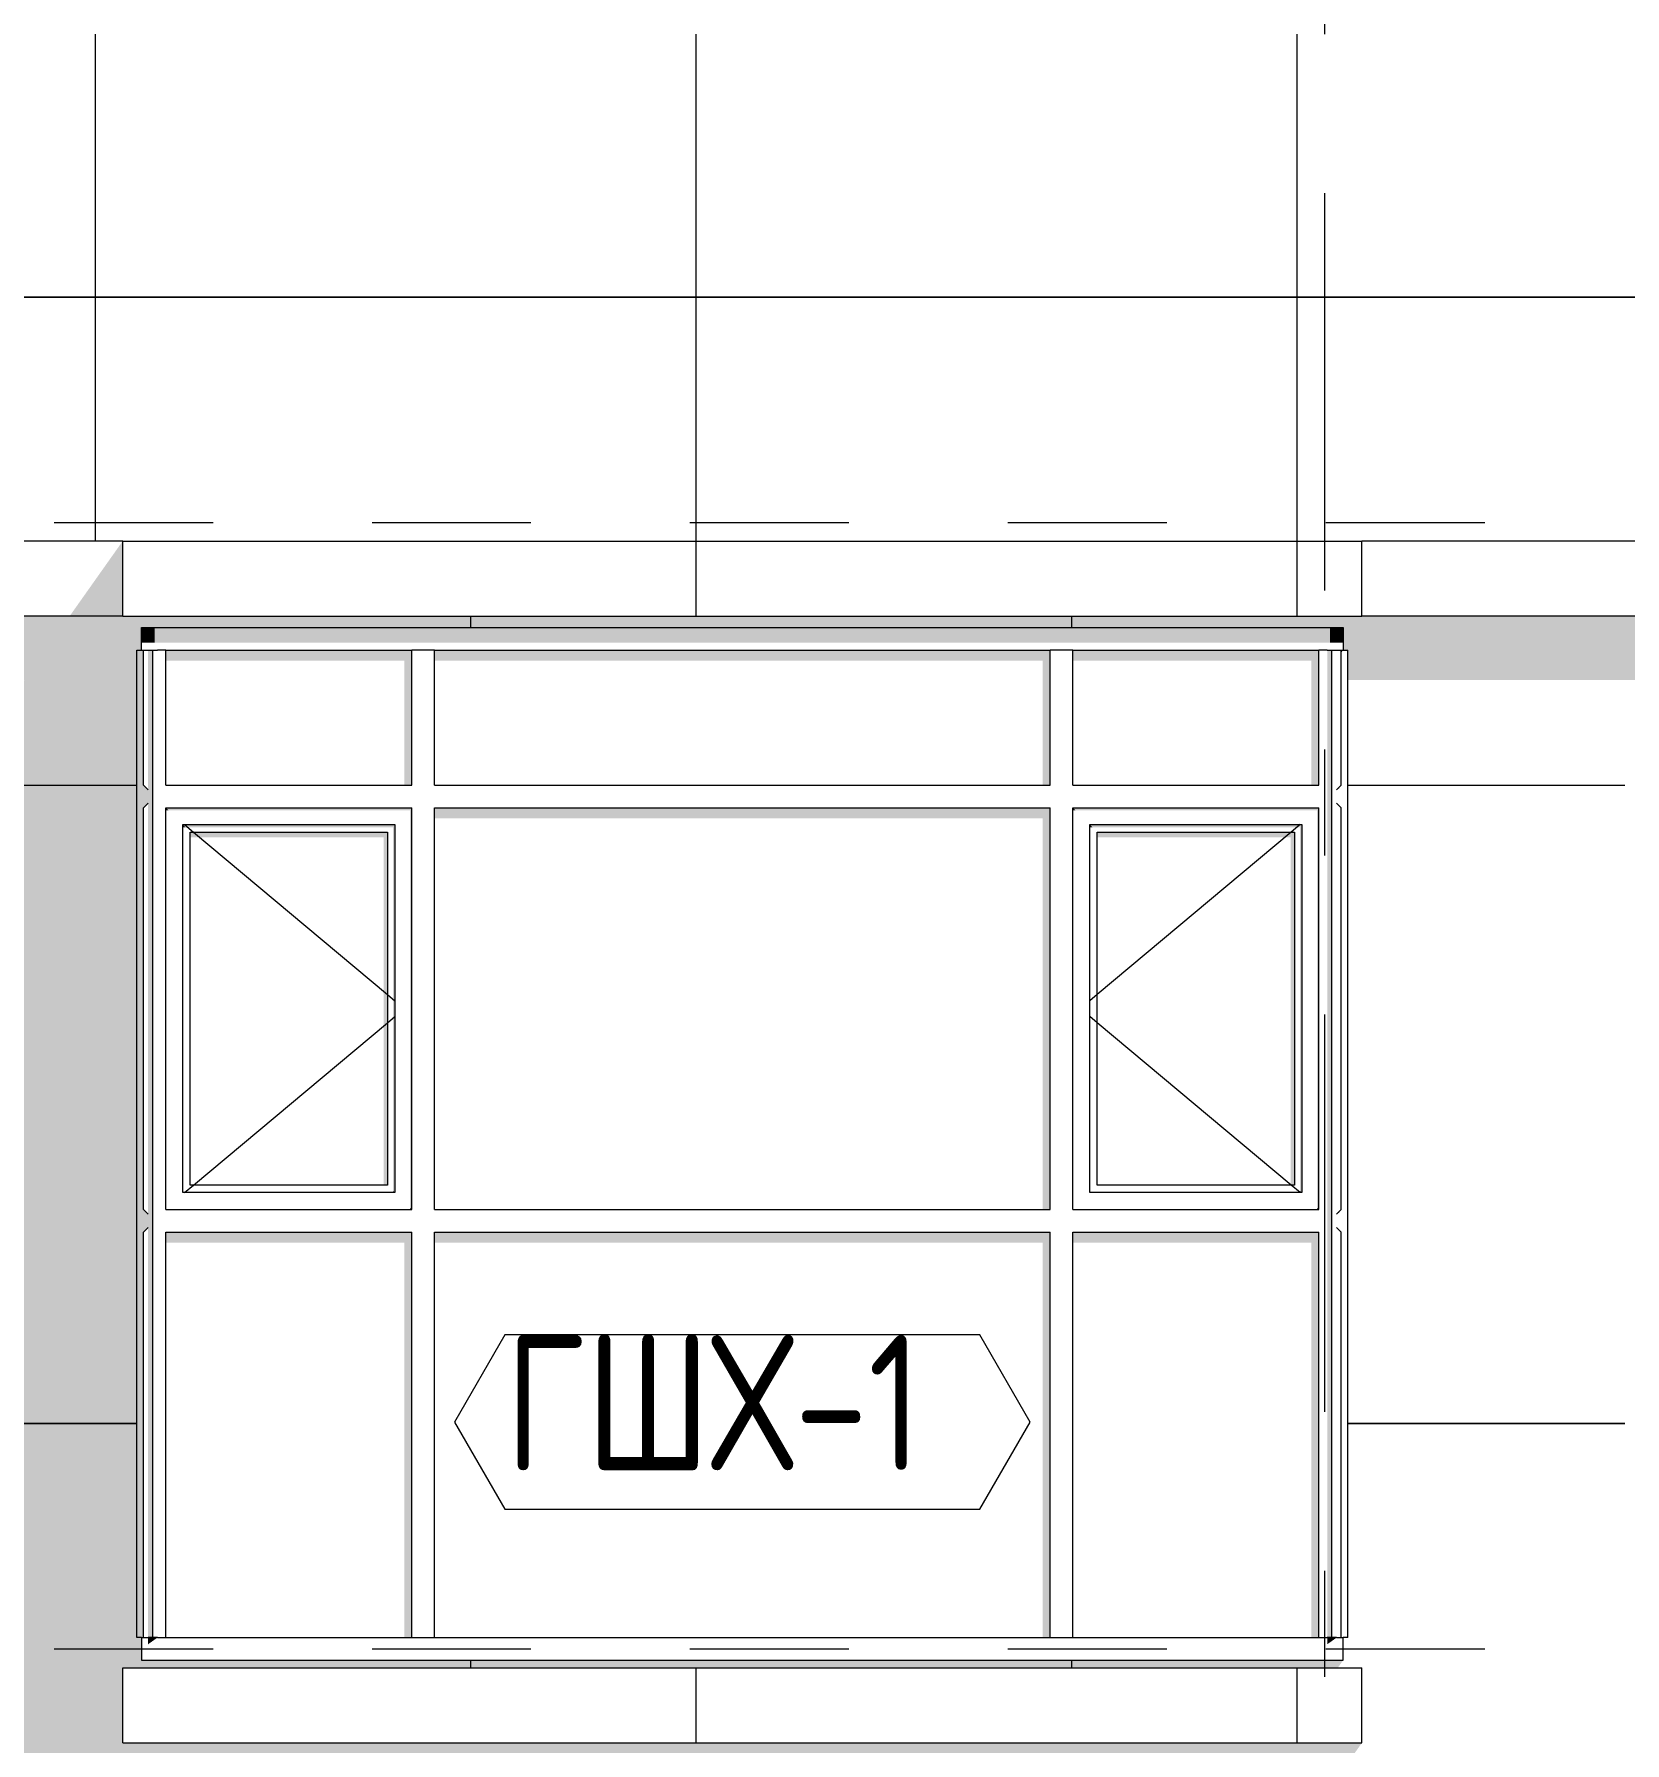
# Model space of a CAD drawing. Header units: millimetres. Extents: x 18162 to 7085488, y 72188 to 247925.
# Drawn here: x 5826573 to 5830809, y 148134 to 152684 of the extents above; entities that cross this region are included whole.
import ezdxf
from ezdxf.enums import TextEntityAlignment as Align

# ---------------------------------------------------------------- set-up
doc = ezdxf.new("R2010")
doc.units = ezdxf.units.MM
doc.header["$MEASUREMENT"] = 0
doc.linetypes.add('Dashed', pattern=[423.333333, 211.666667, -211.666667])
doc.linetypes.add('Double Dashed', pattern=[1093.611073, 529.166651, -211.666656, 141.111112, -211.666656])
for name, color, linetype in [('Finish - Wall', 7, 'Continuous'), ('Structural - Bearing', 7, 'Continuous'), ('Structural - Grid', 7, 'Continuous')]:
    doc.layers.add(name, color=color, linetype=linetype)
doc.styles.add('GENERATED_STYLE_3', font='', dxfattribs={"width": 0.8})
doc.styles.get('GENERATED_STYLE_3').set_extended_font_data('ISOCPEUR MON')
doc.dimstyles.new('GENERATED_STYLE__19', dxfattribs={"dimtxt": 440.00001, "dimasz": 228, "dimexe": 0.18, "dimexo": 31028.935828, "dimgap": 0, "dimtad": 1, "dimdec": 0, "dimzin": 0, "dimdsep": 46, "dimtxsty": 'GENERATED_STYLE_3', "dimblk": 'ARROWHEAD_2', "dimblk1": 'ARROWHEAD_2', "dimblk2": 'ARROWHEAD_2', "dimcen": 0.09, "dimclrd": 13, "dimclre": 13, "dimclrt": 13, "dimadec": 0, "dimazin": 0, "dimtfac": 1, "dimtdec": 4, "dimtmove": 0, "dimatfit": 3, "dimfxl": 1, "dimtolj": 1, "dimtzin": 0, "dimarcsym": 0})
doc.dimstyles.new('GENERATED_STYLE__22', dxfattribs={"dimtxt": 440.00001, "dimasz": 228, "dimexe": 0.18, "dimexo": 32378.935859, "dimgap": 0, "dimtad": 1, "dimdec": 0, "dimzin": 0, "dimdsep": 46, "dimtxsty": 'GENERATED_STYLE_3', "dimblk": 'ARROWHEAD_2', "dimblk1": 'ARROWHEAD_2', "dimblk2": 'ARROWHEAD_2', "dimcen": 0.09, "dimclrd": 13, "dimclre": 13, "dimclrt": 13, "dimadec": 0, "dimazin": 0, "dimtfac": 1, "dimtdec": 4, "dimtmove": 0, "dimatfit": 3, "dimfxl": 1, "dimtolj": 1, "dimtzin": 0, "dimarcsym": 0})
doc.dimstyles.new('GENERATED_STYLE__23', dxfattribs={"dimtxt": 440.00001, "dimasz": 228, "dimexe": 0.18, "dimexo": 8313.817061, "dimgap": 0, "dimtad": 1, "dimdec": 0, "dimzin": 0, "dimdsep": 46, "dimtxsty": 'GENERATED_STYLE_3', "dimblk": 'ARROWHEAD_2', "dimblk1": 'ARROWHEAD_2', "dimblk2": 'ARROWHEAD_2', "dimcen": 0.09, "dimclrd": 13, "dimclre": 13, "dimclrt": 13, "dimadec": 0, "dimazin": 0, "dimtfac": 1, "dimtdec": 4, "dimtmove": 0, "dimatfit": 3, "dimfxl": 1, "dimtolj": 1, "dimtzin": 0, "dimarcsym": 0})
doc.dimstyles.new('GENERATED_STYLE__28', dxfattribs={"dimtxt": 440.00001, "dimasz": 228, "dimexe": 0.18, "dimexo": 14665.703396, "dimgap": 0, "dimtad": 1, "dimdec": 0, "dimzin": 0, "dimdsep": 46, "dimtxsty": 'GENERATED_STYLE_3', "dimblk": 'ARROWHEAD_2', "dimblk1": 'ARROWHEAD_2', "dimblk2": 'ARROWHEAD_2', "dimcen": 0.09, "dimclrd": 13, "dimclre": 13, "dimclrt": 13, "dimadec": 0, "dimazin": 0, "dimtfac": 1, "dimtdec": 4, "dimtmove": 0, "dimatfit": 3, "dimfxl": 1, "dimtolj": 1, "dimtzin": 0, "dimarcsym": 0})

# ---------------------------------------------------------------- blocks, each defined once
blk = doc.blocks.new('*X2433', base_point=(5785635.3, 106384.1))
at = {"layer": 'Structural - Bearing', "color": 8, "linetype": 'Continuous', "lineweight": 13}
for p, q in [((5827735.3, 151134.1), (5827735.3, 151104.1)), ((5829335.3, 151134.1), (5829335.3, 151104.1)), ((5826135.3, 150684.1), (5826846.4, 150684.1)), ((5830071.2, 150684.1), (5830435.3, 150684.1)), ((5830435.3, 150684.1), (5830808.8, 150684.1)), ((5826135.3, 148984.1), (5826846.4, 148984.1)), ((5826846.4, 148984.1), (5826135.3, 148984.1)), ((5830071.2, 148984.1), (5830435.3, 148984.1)), ((5830435.3, 148984.1), (5830071.2, 148984.1)), ((5830808.8, 148984.1), (5830435.3, 148984.1)), ((5830435.3, 148984.1), (5830808.8, 148984.1)), ((5827735.3, 148354.1), (5827735.3, 148334.1)), ((5829335.3, 148354.1), (5829335.3, 148334.1))]:
    blk.add_line(p, q, dxfattribs=at)
blk = doc.blocks.new('*X2434', base_point=(5785635.3, 106384.1))
at = {"layer": 'Structural - Bearing', "color": 7, "linetype": 'Continuous', "lineweight": 9}
for p, q in [((5828335.3, 148334.1), (5828335.3, 148134.1)), ((5829935.3, 148334.1), (5829935.3, 148134.1))]:
    blk.add_line(p, q, dxfattribs=at)
blk = doc.blocks.new('*X2450', base_point=(5785635.3, 106384.1))
at = {"layer": 'Structural - Bearing', "color": 7, "linetype": 'Continuous', "lineweight": 9}
for p, q in [((5828335.3, 151334.1), (5828335.3, 151134.1)), ((5829935.3, 151334.1), (5829935.3, 151134.1))]:
    blk.add_line(p, q, dxfattribs=at)
blk = doc.blocks.new('*X2460', base_point=(5785635.3, 106384.1))
at = {"layer": 'Structural - Bearing', "color": 7, "linetype": 'Continuous', "lineweight": 9}
for p, q in [((5826735.3, 152684.1), (5826735.3, 151984.1)), ((5828335.3, 152684.1), (5828335.3, 151984.1)), ((5829935.3, 152684.1), (5829935.3, 151984.1)), ((5826735.3, 151984.1), (5825635.3, 151984.1)), ((5825635.3, 151984.1), (5826735.3, 151984.1)), ((5826735.3, 151984.1), (5827235.3, 151984.1)), ((5826735.3, 151984.1), (5826735.3, 151384.1)), ((5827235.3, 151984.1), (5826735.3, 151984.1)), ((5828335.3, 151984.1), (5827235.3, 151984.1)), ((5827235.3, 151984.1), (5828335.3, 151984.1)), ((5828335.3, 151984.1), (5828835.3, 151984.1)), ((5828335.3, 151984.1), (5828335.3, 151384.1)), ((5828835.3, 151984.1), (5828335.3, 151984.1)), ((5829935.3, 151984.1), (5828835.3, 151984.1)), ((5828835.3, 151984.1), (5829935.3, 151984.1)), ((5829935.3, 151984.1), (5830435.3, 151984.1)), ((5829935.3, 151984.1), (5829935.3, 151384.1)), ((5830435.3, 151984.1), (5829935.3, 151984.1)), ((5831535.3, 151984.1), (5830435.3, 151984.1)), ((5830435.3, 151984.1), (5831535.3, 151984.1)), ((5826735.3, 151384.1), (5826735.3, 151334.1)), ((5828335.3, 151384.1), (5828335.3, 151334.1)), ((5829935.3, 151384.1), (5829935.3, 151334.1))]:
    blk.add_line(p, q, dxfattribs=at)
blk = doc.blocks.new('*D2619', base_point=(5785635.3, 106384.1))
at = {"color": 12, "linetype": 'Continuous', "lineweight": 35}
for p, q in [((5838328.4, 148220.7), (5838628.4, 148047.5)), ((5838328.4, 145420.7), (5838628.4, 145247.5))]:
    blk.add_line(p, q, dxfattribs=at)
at = {"color": 13, "linetype": 'Continuous', "lineweight": 13}
for p, q in [((5838703.4, 148134.1), (5837187.8, 148134.1)), ((5838478.4, 145334.1), (5838478.4, 148134.1)), ((5838703.4, 145334.1), (5837187.8, 145334.1))]:
    blk.add_line(p, q, dxfattribs=at)
at = {"color": 13, "lineweight": 13, "char_height": 440, "attachment_point": 7, "rotation": 90, "style": 'GENERATED_STYLE_3'}
for s, insert in [('\\A1;{\\pql;\\fISOCPEUR MON|b0|i0|c0|p0;\\W0.800000;2,800}', (5838605.9, 146549.6)), ('\\A1;{\\pql;\\fISOCPEUR MON|b0|i0|c0|p0;\\W0.800000;200}', (5838518.1, 145420.8))]:
    blk.add_mtext(s, dxfattribs=dict(at, insert=insert))
blk = doc.blocks.new('ARROWHEAD_2')
at = {"color": 0, "linetype": 'Continuous', "lineweight": 0}
for p, q in [((-0.378, -0.655), (0.378, 0.655)), ((0, 0), (-1, 0))]:
    blk.add_line(p, q, dxfattribs=at)
blk = doc.blocks.new('*D2620', base_point=(5785635.3, 106384.1))
at = {"color": 12, "linetype": 'Continuous', "lineweight": 35}
for p, q in [((5838328.4, 148420.7), (5838628.4, 148247.5)), ((5838328.4, 148220.7), (5838628.4, 148047.5))]:
    blk.add_line(p, q, dxfattribs=at)
at = {"color": 13, "linetype": 'Continuous', "lineweight": 13}
for p, q in [((5838703.4, 148334.1), (5837187.8, 148334.1)), ((5838478.4, 148134.1), (5838478.4, 148334.1)), ((5838703.4, 148134.1), (5837187.8, 148134.1))]:
    blk.add_line(p, q, dxfattribs=at)
blk = doc.blocks.new('*D2621', base_point=(5785635.3, 106384.1))
at = {"color": 12, "linetype": 'Continuous', "lineweight": 35}
for p, q in [((5838328.4, 151220.7), (5838628.4, 151047.5)), ((5838328.4, 148420.7), (5838628.4, 148247.5))]:
    blk.add_line(p, q, dxfattribs=at)
at = {"color": 13, "linetype": 'Continuous', "lineweight": 13}
for p, q in [((5838703.4, 151134.1), (5837187.8, 151134.1)), ((5838478.4, 148334.1), (5838478.4, 151134.1)), ((5838703.4, 148334.1), (5837187.8, 148334.1))]:
    blk.add_line(p, q, dxfattribs=at)
at = {"color": 13, "lineweight": 13, "char_height": 440, "attachment_point": 7, "rotation": 90, "style": 'GENERATED_STYLE_3'}
for s, insert in [('\\A1;{\\pql;\\fISOCPEUR MON|b0|i0|c0|p0;\\W0.800000;200}', (5838012.1, 150865.2)), ('\\A1;{\\pql;\\fISOCPEUR MON|b0|i0|c0|p0;\\W0.800000;2,800}', (5838605.9, 149549.6)), ('\\A1;{\\pql;\\fISOCPEUR MON|b0|i0|c0|p0;\\W0.800000;200}', (5838518.1, 148420.8))]:
    blk.add_mtext(s, dxfattribs=dict(at, insert=insert))
blk = doc.blocks.new('*D2622', base_point=(5785635.3, 106384.1))
at = {"color": 12, "linetype": 'Continuous', "lineweight": 35}
for p, q in [((5838328.4, 151420.7), (5838628.4, 151247.5)), ((5838328.4, 151220.7), (5838628.4, 151047.5))]:
    blk.add_line(p, q, dxfattribs=at)
at = {"color": 13, "linetype": 'Continuous', "lineweight": 13}
for p, q in [((5838703.4, 151334.1), (5837187.8, 151334.1)), ((5838478.4, 151134.1), (5838478.4, 151334.1)), ((5838703.4, 151134.1), (5837187.8, 151134.1))]:
    blk.add_line(p, q, dxfattribs=at)
blk = doc.blocks.new('*D2623', base_point=(5785635.3, 106384.1))
at = {"color": 12, "linetype": 'Continuous', "lineweight": 35}
for p, q in [((5838328.4, 152770.7), (5838628.4, 152597.5)), ((5838328.4, 151420.7), (5838628.4, 151247.5))]:
    blk.add_line(p, q, dxfattribs=at)
at = {"color": 13, "linetype": 'Continuous', "lineweight": 13}
for p, q in [((5838703.4, 152684.1), (5837187.8, 152684.1)), ((5838478.4, 151334.1), (5838478.4, 152684.1)), ((5838703.4, 151334.1), (5837187.8, 151334.1))]:
    blk.add_line(p, q, dxfattribs=at)
at = {"color": 13, "lineweight": 13, "insert": (5838605.9, 151490.9), "char_height": 440, "attachment_point": 7, "rotation": 90, "style": 'GENERATED_STYLE_3'}
blk.add_mtext('\\A1;{\\pql;\\fISOCPEUR MON|b0|i0|c0|p0;\\W0.800000;1,350}', dxfattribs=at)
blk = doc.blocks.new('*D2624', base_point=(5785635.3, 106384.1))
at = {"color": 12, "linetype": 'Continuous', "lineweight": 35}
for p, q in [((5838328.4, 155770.7), (5838628.4, 155597.5)), ((5838328.4, 152770.7), (5838628.4, 152597.5))]:
    blk.add_line(p, q, dxfattribs=at)
at = {"color": 13, "linetype": 'Continuous', "lineweight": 13}
for p, q in [((5838703.4, 155684.1), (5824852.6, 155684.1)), ((5838478.4, 152684.1), (5838478.4, 155684.1)), ((5838703.4, 152684.1), (5837187.8, 152684.1))]:
    blk.add_line(p, q, dxfattribs=at)
at = {"color": 13, "lineweight": 13, "char_height": 440, "attachment_point": 7, "rotation": 90, "style": 'GENERATED_STYLE_3'}
for s, insert in [('\\A1;{\\pql;\\fISOCPEUR MON|b0|i0|c0|p0;\\W0.800000;200}', (5838518.1, 154859.7)), ('\\A1;{\\pql;\\fISOCPEUR MON|b0|i0|c0|p0;\\W0.800000;3,000}', (5838605.9, 153261.9))]:
    blk.add_mtext(s, dxfattribs=dict(at, insert=insert))
blk = doc.blocks.new('*D2633', base_point=(5785635.3, 106384.1))
at = {"color": 12, "linetype": 'Continuous', "lineweight": 35}
for p, q in [((5839537.7, 155770.7), (5839837.7, 155597.5)), ((5839537.7, 151420.7), (5839837.7, 151247.5))]:
    blk.add_line(p, q, dxfattribs=at)
at = {"color": 13, "linetype": 'Continuous', "lineweight": 13}
for p, q in [((5839912.7, 155684.1), (5838644.5, 155684.1)), ((5839687.7, 151334.1), (5839687.7, 155684.1)), ((5839912.7, 151334.1), (5838644.5, 151334.1))]:
    blk.add_line(p, q, dxfattribs=at)
at = {"color": 13, "lineweight": 13, "char_height": 440, "attachment_point": 7, "rotation": 90, "style": 'GENERATED_STYLE_3'}
for s, insert in [('\\A1;{\\pql;\\fISOCPEUR MON|b0|i0|c0|p0;\\W0.800000;200}', (5839727.4, 154859.7)), ('\\A1;{\\pql;\\fISOCPEUR MON|b0|i0|c0|p0;\\W0.800000;4,350}', (5839815.2, 152569.4))]:
    blk.add_mtext(s, dxfattribs=dict(at, insert=insert))
blk = doc.blocks.new('Label_235_3', base_point=(5828458.8, 148754.1))
at = {"color": 13, "linetype": 'Continuous', "lineweight": 13, "flags": 128}
blk.add_lwpolyline([(5827692.4, 148988.3), (5827826.5, 148756.1), (5829091.1, 148756.1), (5829225.2, 148988.3), (5829091.1, 149220.6), (5827826.5, 149220.6)], close=True, dxfattribs=at)
at = {"color": 13, "lineweight": 13, "insert": (5827826.5, 149219.9), "char_height": 360, "attachment_point": 1, "style": 'GENERATED_STYLE_3'}
blk.add_mtext('\\A1;{\\pql;\\pt0,253000;\\fISOCPEUR MON|b0|i0|c0|p0;\\W0.800000;ГШХ-1\\fISOCPEUR MON|b0|i0|c0|p0;\\W0.800000;\\A1{\\H.66x;\\S^  ;}\\fISOCPEUR MON|b0|i0|c0|p0;\\W0.800000;\\fISOCPEUR MON|b0|i0|c0|p0;\\W0.800000;\\A1{\\H.66x;\\S^  ;}\\fISOCPEUR MON|b0|i0|c0|p0;\\W0.800000; \\fISOCPEUR MON|b0|i0|c0|p0;\\W0.800000;\\fISOCPEUR MON|b0|i0|c0|p0;\\W0.800000;\\fISOCPEUR MON|b0|i0|c0|p0;\\W0.800000;\\fISOCPEUR MON|b0|i0|c0|p0;\\W0.800000;\\fISOCPEUR MON|b0|i0|c0|p0;\\W0.800000;\\fISOCPEUR MON|b0|i0|c0|p0;\\W0.800000;\\fISOCPEUR MON|b0|i0|c0|p0;\\W0.800000;\\fISOCPEUR MON|b0|i0|c0|p0;\\W0.800000;\\fISOCPEUR MON|b0|i0|c0|p0;\\W0.800000;\\fISOCPEUR MON|b0|i0|c0|p0;\\W0.800000;\\fISOCPEUR MON|b0|i0|c0|p0;\\W0.800000;\\fISOCPEUR MON|b0|i0|c0|p0;\\W0.800000;\\fISOCPEUR MON|b0|i0|c0|p0;\\W0.800000;\\fISOCPEUR MON|b0|i0|c0|p0;\\W0.800000;\\fISOCPEUR MON|b0|i0|c0|p0;\\W0.800000;\\fISOCPEUR MON|b0|i0|c0|p0;\\W0.800000;\\fISOCPEUR MON|b0|i0|c0|p0;\\W0.800000;\\fISOCPEUR MON|b0|i0|c0|p0;\\W0.800000;\\fISOCPEUR MON|b0|i0|c0|p0;\\W0.800000;\\fISOCPEUR MON|b0|i0|c0|p0;\\W0.800000;\\fISOCPEUR MON|b0|i0|c0|p0;\\W0.800000;\\fISOCPEUR MON|b0|i0|c0|p0;\\W0.800000;\\fISOCPEUR MON|b0|i0|c0|p0;\\W0.800000;\\fISOCPEUR MON|b0|i0|c0|p0;\\W0.800000;\\fISOCPEUR MON|b0|i0|c0|p0;\\W0.800000;\\fISOCPEUR MON|b0|i0|c0|p0;\\W0.800000;\\fISOCPEUR MON|b0|i0|c0|p0;\\W0.800000;\\fISOCPEUR MON|b0|i0|c0|p0;\\W0.800000;\\fISOCPEUR MON|b0|i0|c0|p0;\\W0.800000;\\fISOCPEUR MON|b0|i0|c0|p0;\\W0.800000;\\fISOCPEUR MON|b0|i0|c0|p0;\\W0.800000;\\fISOCPEUR MON|b0|i0|c0|p0;\\W0.800000;\\fISOCPEUR MON|b0|i0|c0|p0;\\W0.800000;\\fISOCPEUR MON|b0|i0|c0|p0;\\W0.800000;\\fISOCPEUR MON|b0|i0|c0|p0;\\W0.800000;\\fISOCPEUR MON|b0|i0|c0|p0;\\W0.800000;\\fISOCPEUR MON|b0|i0|c0|p0;\\W0.800000;\\fISOCPEUR MON|b0|i0|c0|p0;\\W0.800000;\\fISOCPEUR MON|b0|i0|c0|p0;\\W0.800000;\\fISOCPEUR MON|b0|i0|c0|p0;\\W0.800000;\\fISOCPEUR MON|b0|i0|c0|p0;\\W0.800000;\\fISOCPEUR MON|b0|i0|c0|p0;\\W0.800000;\\fISOCPEUR MON|b0|i0|c0|p0;\\W0.800000;}', dxfattribs=at)
blk = doc.blocks.new('Standard grid marker[378]_3', base_point=(5830008.8, 166384.1))
at = {"layer": 'Structural - Grid', "color": 13, "linetype": 'Double Dashed', "lineweight": 13, "ltscale": 2}
blk.add_line((5830008.8, 165384.1), (5830008.8, 100884.1), dxfattribs=at)
at = {"layer": 'Structural - Grid', "color": 13, "lineweight": 13, "style": 'GENERATED_STYLE_3'}
blk.add_attdef('AC_MarkerText_1', text='', height=500, rotation=360, dxfattribs=at).set_placement((5830008.8, 99534.1), align=Align.TOP_CENTER)

msp = doc.modelspace()

# ---------------------------------------------------------------- hatches: boundary and pattern name
at = {"layer": 'Finish - Wall', "linetype": 'Continuous', "lineweight": 0}
for points in [[(5826858.8, 151104.1), (5826858.8, 151063.4), (5826893.8, 151063.4), (5826893.8, 151104.1)], [(5826893.8, 151104.1), (5826893.8, 151063.4), (5827608.8, 151063.4), (5827608.8, 151104.1)], [(5829308.8, 151104.1), (5827608.8, 151104.1), (5827608.8, 151063.4), (5829308.8, 151063.4)], [(5829308.8, 151104.1), (5829308.8, 151063.4), (5830023.8, 151063.4), (5830023.8, 151104.1)], [(5830058.8, 151104.1), (5830023.8, 151104.1), (5830023.8, 151063.4), (5830058.8, 151063.4)], [(5826846.4, 151044.1), (5826846.4, 150654.1), (5826888.8, 150654.1), (5826888.8, 151044.1), (5826876.4, 151044.1), (5826876.4, 150671.5), (5826863.8, 150684.1), (5826863.8, 151044.1)], [(5826923.8, 151044.1), (5826923.8, 151015.8), (5827558.8, 151015.8), (5827558.8, 150684.1), (5827578.8, 150684.1), (5827578.8, 151044.1)], [(5827638.8, 151044.1), (5827638.8, 151015.8), (5829258.8, 151015.8), (5829258.8, 150684.1), (5829278.8, 150684.1), (5829278.8, 151044.1)], [(5829338.8, 151044.1), (5829338.8, 151015.8), (5829973.8, 151015.8), (5829973.8, 150684.1), (5829993.8, 150684.1), (5829993.8, 151044.1)], [(5830016.4, 150654.1), (5830028.8, 150654.1), (5830028.8, 151044.1), (5830016.4, 151044.1)], [(5830053.8, 151044.1), (5830053.8, 151037), (5830058.8, 151044.1)], [(5830016.4, 149524.1), (5830028.8, 149524.1), (5830028.8, 150654.1), (5830016.4, 150654.1)], [(5830053.8, 150684.1), (5830041.2, 150671.5), (5830047.5, 150675.2)], [(5827578.8, 150624.1), (5826923.8, 150624.1), (5826930.9, 150617), (5827571.8, 150617)], [(5826930.9, 150617), (5826923.8, 150624.1), (5826923.8, 150617)], [(5827571.8, 150617), (5827573.8, 150617), (5827573.8, 149559.1), (5827578.8, 149554.1), (5827578.8, 150624.1)], [(5827638.8, 150624.1), (5827638.8, 150595.8), (5829258.8, 150595.8), (5829258.8, 149554.1), (5829278.8, 149554.1), (5829278.8, 150624.1)], [(5829993.8, 150624.1), (5829338.8, 150624.1), (5829345.9, 150617), (5829986.8, 150617)], [(5829338.8, 150624.1), (5829338.8, 150617), (5829345.9, 150617)], [(5829986.8, 150617), (5829988.8, 150617), (5829988.8, 149559.1), (5829993.8, 149554.1), (5829993.8, 150624.1)], [(5826968.8, 150572), (5826975.9, 150572), (5826968.8, 150579.1)], [(5826968.8, 150579.1), (5826975.9, 150572), (5827526.8, 150572), (5827533.8, 150579.1)], [(5827533.8, 150579.1), (5827526.8, 150572), (5827528.8, 150572), (5827528.8, 149604.1), (5827533.8, 149599.1)], [(5829390.9, 150572), (5829383.8, 150579.1), (5829383.8, 150572)], [(5829383.8, 150579.1), (5829390.9, 150572), (5829941.8, 150572), (5829948.8, 150579.1)], [(5829941.8, 150572), (5829943.8, 150572), (5829943.8, 149604.1), (5829948.8, 149599.1), (5829948.8, 150579.1)], [(5827513.8, 150559.1), (5826988.8, 150559.1), (5826988.8, 150544.9), (5827503.8, 150544.9), (5827503.8, 149619.1), (5827513.8, 149619.1)], [(5829928.8, 150559.1), (5829403.8, 150559.1), (5829403.8, 150544.9), (5829918.8, 150544.9), (5829918.8, 149619.1), (5829928.8, 149619.1)], [(5827528.8, 149599.1), (5827533.8, 149599.1), (5827528.8, 149604.1)], [(5829943.8, 149599.1), (5829948.8, 149599.1), (5829943.8, 149604.1)], [(5827573.8, 149554.1), (5827578.8, 149554.1), (5827573.8, 149559.1)], [(5829988.8, 149554.1), (5829993.8, 149554.1), (5829988.8, 149559.1)], [(5826846.4, 149524.1), (5826846.4, 148414.1), (5826863.8, 148414.1), (5826863.8, 149494.1), (5826876.4, 149506.6), (5826876.4, 148414.1), (5826888.8, 148414.1), (5826888.8, 149524.1)], [(5830016.4, 148414.1), (5830028.8, 148414.1), (5830028.8, 149524.1), (5830016.4, 149524.1)], [(5830053.8, 149554.1), (5830041.2, 149541.5), (5830047.5, 149545.2)], [(5826923.8, 149494.1), (5826923.8, 149465.8), (5827558.8, 149465.8), (5827558.8, 148414.1), (5827578.8, 148414.1), (5827578.8, 149494.1)], [(5829278.8, 149494.1), (5827638.8, 149494.1), (5827638.8, 149465.8), (5829258.8, 149465.8), (5829258.8, 148414.1), (5829278.8, 148414.1)], [(5829338.8, 149465.8), (5829973.8, 149465.8), (5829973.8, 148414.1), (5829993.8, 148414.1), (5829993.8, 149494.1), (5829338.8, 149494.1)], [(5826876.4, 148396.5), (5826893.8, 148408.8), (5826893.8, 148414.1), (5826876.4, 148414.1)], [(5826893.8, 148414.1), (5826893.8, 148408.8), (5826901.2, 148414.1)], [(5830016.4, 148396.5), (5830023.8, 148401.7), (5830023.8, 148414.1), (5830016.4, 148414.1)], [(5830041.2, 148414.1), (5830023.8, 148414.1), (5830023.8, 148401.7)]]:
    msp.add_hatch(color=49, dxfattribs=at).paths.add_polyline_path(points)
h = msp.add_hatch(color=49, dxfattribs=at)
h.paths.add_polyline_path([(5826888.8, 150654.1), (5826846.4, 150654.1), (5826846.4, 149524.1), (5826888.8, 149524.1)])
h.paths.add_polyline_path([(5826863.8, 150624.1), (5826876.4, 150636.6), (5826876.4, 149541.5), (5826863.8, 149554.1)], flags=0)
at = {"layer": 'Structural - Bearing', "linetype": 'Continuous', "lineweight": 0}
for points in [[(5826808.8, 151334.1), (5826667.4, 151134.1), (5826808.8, 151134.1)], [(5817058.8, 151104.1), (5820558.8, 151104.1), (5820558.8, 151044.1), (5820578.3, 151044.1), (5820578.3, 150964), (5826547.1, 150964), (5825908.8, 150061.3), (5825908.8, 148984.1), (5825563.8, 148984.1), (5825563.8, 148845.6), (5825576.4, 148833), (5825576.4, 148803.4), (5825563.8, 148785.6), (5825563.8, 148284.1), (5826808.8, 148284.1), (5826808.8, 148334.1), (5830044.7, 148334.1), (5830058.8, 148354.1), (5826858.8, 148354.1), (5826858.8, 148414.1), (5826846.4, 148414.1), (5826846.4, 151044.1), (5826858.8, 151044.1), (5826858.8, 151104.1), (5830058.8, 151104.1), (5830058.8, 151044.1), (5830071.2, 151044.1), (5830071.2, 150964), (5833047.1, 150964), (5832408.8, 150061.3), (5832408.8, 148984.1), (5832063.8, 148984.1), (5832063.8, 148845.6), (5832076.4, 148833), (5832076.4, 148803.4), (5832063.8, 148785.6), (5832063.8, 148284.1), (5833308.8, 148284.1), (5833308.8, 148334.1), (5836544.7, 148334.1), (5836558.8, 148354.1), (5833358.8, 148354.1), (5833358.8, 148414.1), (5833346.4, 148414.1), (5833346.4, 151044.1), (5833358.8, 151044.1), (5833358.8, 151104.1), (5836558.8, 151104.1), (5836558.8, 151044.1), (5836571.2, 151044.1), (5836571.2, 150964), (5836858.1, 150964), (5836858.8, 150964.9), (5836858.8, 151134.1), (5835838.8, 151134.1), (5822269.6, 151134.1), (5819816.7, 151134.1), (5817058.8, 151134.1)], [(5825576.4, 145803.4), (5825563.8, 145785.6), (5825563.8, 145334.1), (5830044.7, 145334.1), (5830058.8, 145354.1), (5826858.8, 145354.1), (5826858.8, 145414.1), (5826846.4, 145414.1), (5826846.4, 148044.1), (5826858.8, 148044.1), (5826858.8, 148104.1), (5830058.8, 148104.1), (5830058.8, 148063.4), (5830108.8, 148134.1), (5826808.8, 148134.1), (5826808.8, 148284.1), (5825563.8, 148284.1), (5825563.8, 147715.6), (5825576.4, 147703), (5825576.4, 147684.1), (5825908.8, 147684.1), (5825908.8, 145984.1), (5825563.8, 145984.1), (5825563.8, 145845.6), (5825576.4, 145833)]]:
    msp.add_hatch(color=49, dxfattribs=at).paths.add_polyline_path(points)

# ---------------------------------------------------------------- linework, layer by layer
at = {"color": 8, "linetype": 'Dashed', "lineweight": 13, "ltscale": 2}
for p, q in [((5800379.4, 151384.1), (5841359.8, 151384.1)), ((5800379.4, 148384.1), (5841359.8, 148384.1))]:
    msp.add_line(p, q, dxfattribs=at)
at = {"layer": 'Finish - Wall', "color": 7, "linetype": 'Continuous', "lineweight": 9}
for p, q in [((5826858.8, 151044.1), (5826858.8, 151104.1)), ((5826858.8, 151104.1), (5826893.8, 151104.1)), ((5826893.8, 151104.1), (5827608.8, 151104.1)), ((5827608.8, 151104.1), (5829308.8, 151104.1)), ((5829308.8, 151104.1), (5830023.8, 151104.1)), ((5830023.8, 151104.1), (5830058.8, 151104.1)), ((5830058.8, 151104.1), (5830058.8, 151044.1)), ((5826846.4, 151044.1), (5826858.8, 151044.1)), ((5826846.4, 150654.1), (5826846.4, 151044.1)), ((5826858.8, 151044.1), (5826863.8, 151044.1)), ((5826863.8, 151044.1), (5826876.4, 151044.1)), ((5826863.8, 150684.1), (5826863.8, 151044.1)), ((5826876.4, 151044.1), (5826888.8, 151044.1)), ((5826888.8, 151044.1), (5826901.2, 151044.1)), ((5826888.8, 150654.1), (5826888.8, 151044.1)), ((5826923.8, 151044.1), (5826901.2, 151044.1)), ((5826923.8, 151044.1), (5827578.8, 151044.1)), ((5826923.8, 150684.1), (5826923.8, 151044.1)), ((5827638.8, 151044.1), (5827578.8, 151044.1)), ((5827578.8, 150684.1), (5827578.8, 151044.1)), ((5827638.8, 151044.1), (5829278.8, 151044.1)), ((5827638.8, 150684.1), (5827638.8, 151044.1)), ((5829338.8, 151044.1), (5829278.8, 151044.1)), ((5829278.8, 150684.1), (5829278.8, 151044.1)), ((5829338.8, 151044.1), (5829993.8, 151044.1)), ((5829338.8, 150684.1), (5829338.8, 151044.1)), ((5830016.4, 151044.1), (5829993.8, 151044.1)), ((5829993.8, 150684.1), (5829993.8, 151044.1)), ((5830016.4, 151044.1), (5830028.8, 151044.1)), ((5830028.8, 151044.1), (5830041.2, 151044.1)), ((5830028.8, 150654.1), (5830028.8, 151044.1)), ((5830041.2, 151044.1), (5830053.8, 151044.1)), ((5830053.8, 151044.1), (5830058.8, 151044.1)), ((5830053.8, 150684.1), (5830053.8, 151044.1)), ((5830058.8, 151044.1), (5830071.2, 151044.1)), ((5830071.2, 150654.1), (5830071.2, 151044.1)), ((5826846.4, 149524.1), (5826846.4, 150654.1)), ((5826863.8, 150684.1), (5826876.4, 150671.5)), ((5826888.8, 149524.1), (5826888.8, 150654.1)), ((5826923.8, 150684.1), (5827578.8, 150684.1)), ((5827638.8, 150684.1), (5829278.8, 150684.1)), ((5829338.8, 150684.1), (5829993.8, 150684.1)), ((5830028.8, 149524.1), (5830028.8, 150654.1)), ((5830041.2, 150671.5), (5830053.8, 150684.1)), ((5830071.2, 149524.1), (5830071.2, 150654.1)), ((5826876.4, 150636.6), (5826863.8, 150624.1)), ((5826863.8, 149554.1), (5826863.8, 150624.1)), ((5826923.8, 149554.1), (5826923.8, 150624.1)), ((5826923.8, 150624.1), (5827578.8, 150624.1)), ((5827578.8, 149554.1), (5827578.8, 150624.1)), ((5827638.8, 149554.1), (5827638.8, 150624.1)), ((5827638.8, 150624.1), (5829278.8, 150624.1)), ((5829278.8, 149554.1), (5829278.8, 150624.1)), ((5829338.8, 149554.1), (5829338.8, 150624.1)), ((5829338.8, 150624.1), (5829993.8, 150624.1)), ((5829993.8, 149554.1), (5829993.8, 150624.1)), ((5830053.8, 150624.1), (5830041.2, 150636.6)), ((5830053.8, 149554.1), (5830053.8, 150624.1)), ((5826968.8, 149599.1), (5826968.8, 150579.1)), ((5826968.8, 150579.1), (5827533.8, 150579.1)), ((5826973.7, 150579.1), (5826997.6, 150559.1)), ((5827533.8, 150579.1), (5827533.8, 149599.1)), ((5829383.8, 149599.1), (5829383.8, 150579.1)), ((5829383.8, 150579.1), (5829948.8, 150579.1)), ((5829944, 150579.1), (5829920.1, 150559.1)), ((5829948.8, 150579.1), (5829948.8, 149599.1)), ((5826988.8, 150559.1), (5827513.8, 150559.1)), ((5826988.8, 149619.1), (5826988.8, 150559.1)), ((5826997.6, 150559.1), (5827513.8, 150126.7)), ((5827513.8, 150559.1), (5827513.8, 149619.1)), ((5829403.8, 150559.1), (5829928.8, 150559.1)), ((5829920.1, 150559.1), (5829403.8, 150126.7)), ((5829403.8, 149619.1), (5829403.8, 150559.1)), ((5829928.8, 150559.1), (5829928.8, 149619.1)), ((5827513.8, 150126.7), (5827533.8, 150110)), ((5829403.8, 150126.7), (5829383.8, 150110)), ((5827513.8, 150051.4), (5827533.8, 150068.1)), ((5829403.8, 150051.4), (5829383.8, 150068.1)), ((5826997.6, 149619.1), (5827513.8, 150051.4)), ((5829920.1, 149619.1), (5829403.8, 150051.4)), ((5826973.7, 149599.1), (5826997.6, 149619.1)), ((5827513.8, 149619.1), (5826988.8, 149619.1)), ((5829928.8, 149619.1), (5829403.8, 149619.1)), ((5829944, 149599.1), (5829920.1, 149619.1)), ((5827533.8, 149599.1), (5826968.8, 149599.1)), ((5829948.8, 149599.1), (5829383.8, 149599.1)), ((5826846.4, 148414.1), (5826846.4, 149524.1)), ((5826863.8, 149554.1), (5826876.4, 149541.5)), ((5826888.8, 148414.1), (5826888.8, 149524.1)), ((5826923.8, 149554.1), (5827578.8, 149554.1)), ((5827638.8, 149554.1), (5829278.8, 149554.1)), ((5829338.8, 149554.1), (5829993.8, 149554.1)), ((5830028.8, 148414.1), (5830028.8, 149524.1)), ((5830041.2, 149541.5), (5830053.8, 149554.1)), ((5830071.2, 148414.1), (5830071.2, 149524.1)), ((5826876.4, 149506.6), (5826863.8, 149494.1)), ((5826863.8, 148414.1), (5826863.8, 149494.1)), ((5826923.8, 148414.1), (5826923.8, 149494.1)), ((5826923.8, 149494.1), (5827578.8, 149494.1)), ((5827578.8, 148414.1), (5827578.8, 149494.1)), ((5827638.8, 148414.1), (5827638.8, 149494.1)), ((5827638.8, 149494.1), (5829278.8, 149494.1)), ((5829278.8, 148414.1), (5829278.8, 149494.1)), ((5829338.8, 148414.1), (5829338.8, 149494.1)), ((5829338.8, 149494.1), (5829993.8, 149494.1)), ((5829993.8, 148414.1), (5829993.8, 149494.1)), ((5830053.8, 149494.1), (5830041.2, 149506.6)), ((5830053.8, 148414.1), (5830053.8, 149494.1)), ((5826858.8, 148414.1), (5826846.4, 148414.1)), ((5826858.8, 148414.1), (5826863.8, 148414.1)), ((5826858.8, 148414.1), (5826858.8, 148354.1)), ((5826863.8, 148414.1), (5826876.4, 148414.1)), ((5826888.8, 148414.1), (5826876.4, 148414.1)), ((5826901.2, 148414.1), (5826888.8, 148414.1)), ((5826901.2, 148414.1), (5826923.8, 148414.1)), ((5826923.8, 148414.1), (5827578.8, 148414.1)), ((5827578.8, 148414.1), (5827638.8, 148414.1)), ((5827638.8, 148414.1), (5829278.8, 148414.1)), ((5829278.8, 148414.1), (5829338.8, 148414.1)), ((5829338.8, 148414.1), (5829993.8, 148414.1)), ((5829993.8, 148414.1), (5830016.4, 148414.1)), ((5830028.8, 148414.1), (5830016.4, 148414.1)), ((5830041.2, 148414.1), (5830028.8, 148414.1)), ((5830041.2, 148414.1), (5830053.8, 148414.1)), ((5830053.8, 148414.1), (5830058.8, 148414.1)), ((5830058.8, 148354.1), (5830058.8, 148414.1)), ((5830071.2, 148414.1), (5830058.8, 148414.1)), ((5826858.8, 148354.1), (5826893.8, 148354.1)), ((5826893.8, 148354.1), (5827608.8, 148354.1)), ((5827608.8, 148354.1), (5829308.8, 148354.1)), ((5829308.8, 148354.1), (5830023.8, 148354.1)), ((5830023.8, 148354.1), (5830058.8, 148354.1))]:
    msp.add_line(p, q, dxfattribs=at)
at = {"layer": 'Structural - Bearing', "color": 7, "linetype": 'Continuous', "lineweight": 13}
for p, q in [((5826808.8, 151334.1), (5820608.8, 151334.1)), ((5826808.8, 151134.1), (5826808.8, 151334.1)), ((5826808.8, 151334.1), (5830108.8, 151334.1)), ((5833308.8, 151334.1), (5830108.8, 151334.1)), ((5830108.8, 151134.1), (5830108.8, 151334.1)), ((5826808.8, 151134.1), (5820608.8, 151134.1)), ((5826808.8, 151134.1), (5830108.8, 151134.1)), ((5833308.8, 151134.1), (5830108.8, 151134.1)), ((5826808.8, 148134.1), (5826808.8, 148334.1)), ((5826808.8, 148334.1), (5830108.8, 148334.1)), ((5830108.8, 148134.1), (5830108.8, 148334.1)), ((5826808.8, 148134.1), (5830108.8, 148134.1))]:
    msp.add_line(p, q, dxfattribs=at)

# ---------------------------------------------------------------- block references
at = {"color": 12, "linetype": 'Continuous', "lineweight": 13}
msp.add_blockref('Label_235_3', (5828458.8, 148754.1), dxfattribs=at)
at = {"layer": 'Structural - Bearing', "lineweight": 0}
for name in ['*X2460', '*X2450', '*X2433', '*X2434']:
    msp.add_blockref(name, (5785635.3, 106384.1), dxfattribs=at)
at = {"layer": 'Structural - Grid', "color": 13, "linetype": 'Continuous', "lineweight": 13}
msp.add_blockref('Standard grid marker[378]_3', (5830008.8, 166384.1), dxfattribs=at)

# ---------------------------------------------------------------- dimensions: what is measured, and where the dimension line sits
at = {"color": 13, "linetype": 'Continuous', "lineweight": 13}
for base, p1, p2, dimstyle, picture, middle in [((5838478.4, 155684.1), (5806158.8, 152684.1), (5816538.8, 155684.1), 'GENERATED_STYLE__23', '*D2624', (5838170.4, 153999)), ((5839687.7, 155684.1), (5836978.4, 151334.1), (5823978.8, 155684.1), 'GENERATED_STYLE__28', '*D2633', (5839379.7, 153306.4)), ((5838478.4, 152684.1), (5804808.8, 151334.1), (5806158.8, 152684.1), 'GENERATED_STYLE__19', '*D2623', (5838170.4, 152228)), ((5838478.4, 151134.1), (5805483.8, 148334.1), (5804808.8, 151134.1), 'GENERATED_STYLE__22', '*D2621', (5838170.4, 150286.7)), ((5838478.4, 151334.1), (5804808.8, 151134.1), (5804808.8, 151334.1), 'GENERATED_STYLE__22', '*D2622', (5837664.4, 151367.5)), ((5838478.4, 148334.1), (5805483.8, 148134.1), (5805483.8, 148334.1), 'GENERATED_STYLE__19', '*D2620', (5838170.4, 148923)), ((5838478.4, 148134.1), (5805423.6, 145334.1), (5805483.8, 148134.1), 'GENERATED_STYLE__19', '*D2619', (5838170.4, 147286.7))]:
    dim = msp.add_linear_dim(base=base, p1=p1, p2=p2, angle=90, dimstyle=dimstyle, dxfattribs=at)
    dim.commit()
    dim.dimension.update_dxf_attribs({"geometry": picture, "text_midpoint": middle, "dimtype": 160, "text_rotation": 90})

doc.saveas('drawing.dxf')
